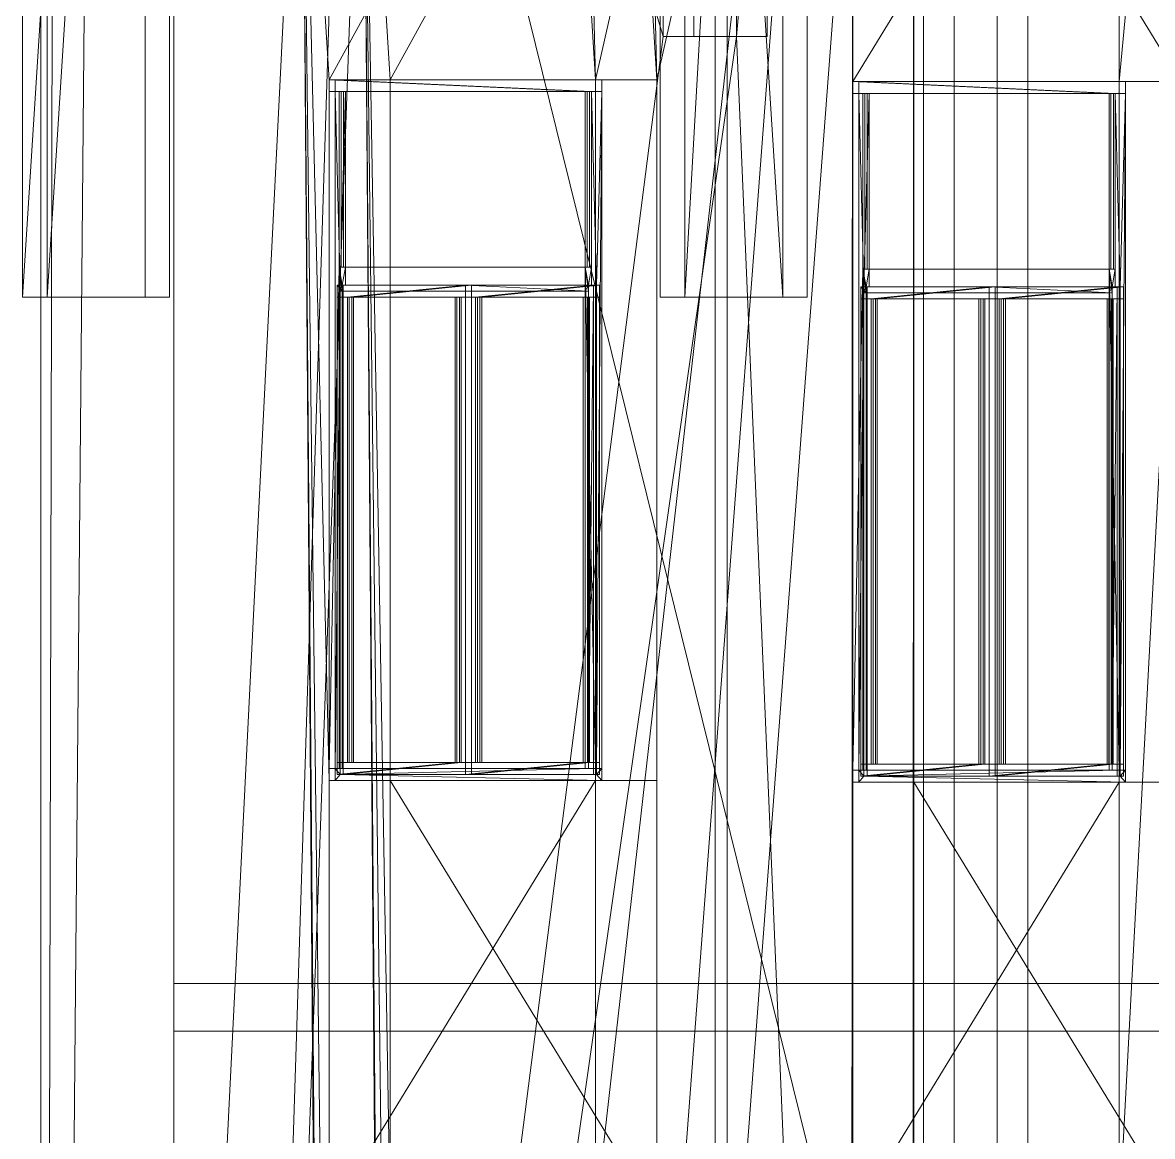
# Model space of a CAD drawing. Header units: millimetres. Extents: x 0 to 44695, y 0 to 30385.
# Drawn here: x 0 to 4734, y 15912 to 20579 of the extents above; entities that cross this region are included whole.
import ezdxf

# ---------------------------------------------------------------- set-up
doc = ezdxf.new("R2010")
doc.units = ezdxf.units.MM
doc.header["$MEASUREMENT"] = 0

msp = doc.modelspace()

# ---------------------------------------------------------------- meshes
at = {"color": 13, "lineweight": 0, "true_color": 0xe06639}
mesh = msp.add_polyface(dxfattribs=at)
corners = [(328.1, 28475.7, 11984.5), (328.1, 28466.4, 11984.5), (3964.6, 30365.4, 5901.5), (6860.6, 28853.1, 1057.3), (6860.6, 27389.3, 1057.3), (7117.1, 27389.3, 628.1), (7117.1, 200, 628.1), (76.7, 200, 12405.1), (76.7, 26624, 12405.1), (138.2, 26624, 12302.1), (138.2, 28475.7, 12302.1), (2683.6, 20521.5, 8044.3), (2991.5, 20521.5, 7529.3), (2991.5, 29249.3, 7529.3), (2683.6, 29249.3, 8044.3), (3775.5, 29249.3, 6217.9), (3775.5, 2000, 6217.9), (4083.3, 2000, 5702.9), (4083.3, 29249.3, 5702.9), (2812.3, 20521.5, 8121.3), (3120.2, 20521.5, 7606.3), (3120.2, 29249.3, 7606.3), (2812.3, 29249.3, 8121.3), (3904.2, 2000, 6294.9), (3904.2, 29249.3, 6294.9), (4212.1, 2000, 5779.9), (4212.1, 29249.3, 5779.9), (620.5, 28475.7, 12159.4), (620.5, 28466, 12159.4), (633.6, 28468.7, 12155.5), (4265.4, 30365.2, 6080.4), (7160.9, 28853.1, 1236.8), (7160.9, 27389.3, 1236.8), (7160.9, 200, 1236.8), (633.6, 200, 12155.5), (633.6, 26624, 12155.5)]
mesh.append_faces([[corners[k] for k in face] for face in [(7, 8, 9), (9, 10, 0), (9, 0, 1), (7, 9, 1), (14, 11, 1), (7, 1, 11), (7, 11, 12), (15, 16, 12), (7, 12, 16), (15, 12, 13), (14, 1, 2), (15, 14, 2), (7, 16, 17), (18, 15, 2), (18, 2, 3), (17, 18, 3), (17, 3, 4), (6, 7, 17), (6, 17, 4), (6, 4, 5), (12, 11, 19, 20), (13, 12, 20, 21), (14, 13, 21, 22), (11, 14, 22, 19), (23, 16, 15, 24), (25, 17, 16, 23), (26, 18, 17, 25), (24, 15, 18, 26), (27, 28, 1, 0), (28, 29, 30, 2), (28, 2, 1), (3, 2, 30, 31), (32, 4, 3, 31), (4, 32, 5), (5, 32, 33, 6), (6, 33, 34, 7), (7, 34, 35, 8), (8, 35, 9), (28, 27, 10), (28, 10, 9), (29, 28, 35), (35, 28, 9), (27, 0, 10), (22, 21, 20, 19), (23, 24, 26, 25), (33, 32, 31, 30), (33, 30, 29, 35), (33, 35, 34)]], dxfattribs={"color": 13})
at = {"color": 9, "lineweight": 0, "true_color": 0xc7c4a3}
mesh = msp.add_polyface(dxfattribs=at)
corners = [(102.6, 19428.7, 12420.6), (616.2, 19428.7, 12727.7), (513.6, 19428.7, 12899.3), (0, 19428.7, 12592.3), (616.2, 27498.7, 12727.7), (513.6, 27498.7, 12899.3), (2774.6, 27498.7, 14018), (2672, 27498.7, 14189.6), (2774.6, 19428.7, 14018), (2672, 19428.7, 14189.6), (3288.2, 19428.7, 14325), (3185.6, 19428.7, 14496.7), (3288.2, 28485, 14325), (3185.6, 28485, 14496.7), (1695.4, 28866.4, 13372.8), (1592.8, 28866.4, 13544.5), (102.6, 28485, 12420.6), (0, 28485, 12592.3)]
mesh.append_faces([[corners[k] for k in face] for face in [(0, 1, 2, 3), (1, 4, 5, 2), (4, 6, 7, 5), (6, 8, 9, 7), (8, 10, 11, 9), (10, 12, 13, 11), (12, 14, 15, 13), (14, 16, 17, 15), (16, 0, 3, 17), (12, 10, 8), (12, 8, 6), (14, 12, 6), (14, 6, 4), (16, 14, 4), (16, 4, 0), (0, 4, 1), (7, 9, 11), (7, 11, 13), (7, 13, 15), (5, 7, 15), (3, 2, 5), (3, 5, 17), (17, 5, 15)]], dxfattribs={"color": 9})
at = {"color": 7, "lineweight": 0, "true_color": 0xffffff}
mesh = msp.add_polyface(dxfattribs=at)
corners = [(2952.9, 4502.9, 8275.8), (2952.9, 27708.4, 8275.8), (7166.8, 27708.4, 10794.9), (7166.8, 4502.9, 10794.9), (2901.6, 27708.4, 8361.6), (2901.6, 4502.9, 8361.6), (7115.5, 27708.4, 10880.7), (7115.5, 4502.9, 10880.7)]
mesh.append_faces([[corners[k] for k in face] for face in [(0, 1, 2, 3), (4, 1, 0, 5), (1, 4, 6, 2), (7, 3, 2, 6), (5, 0, 3, 7), (4, 5, 7, 6)]], dxfattribs={"color": 7})
at = {"color": 7, "lineweight": 0, "true_color": 0xf3f5ef}
mesh = msp.add_polyface(dxfattribs=at)
corners = [(4544.3, 200, 15075.9), (5186.4, 200, 15459.8), (5186.4, 26624, 15459.8), (76.7, 26624, 12405.1), (76.7, 200, 12405.1), (1336.7, 200, 13158.4), (1336.7, 4170.2, 13158.4), (4544.3, 4170.2, 15075.9), (1170.7, 22165.6, 13059.1), (1170.7, 25101.9, 13059.1), (2287.6, 25101.9, 13726.8), (2287.6, 22165.6, 13726.8), (2400.9, 20340, 13794.6), (2400.9, 17403.7, 13794.6), (1284, 17403.7, 13126.9), (1284, 20340, 13126.9), (1284, 12641.8, 13126.9), (1284, 15578.1, 13126.9), (2400.9, 15578.1, 13794.6), (2400.9, 12641.8, 13794.6), (4590.9, 10871.5, 15103.8), (4590.9, 7935.1, 15103.8), (3473.9, 7935.1, 14436), (3473.9, 10871.5, 14436), (1285.4, 7935.1, 13127.7), (1285.4, 10871.5, 13127.7), (2402.3, 10871.5, 13795.4), (2402.3, 7935.1, 13795.4), (4595.6, 12634.3, 15106.6), (3478.7, 12634.3, 14438.9), (3478.7, 15570.6, 14438.9), (4595.6, 15570.6, 15106.6), (3478.7, 20332.5, 14438.9), (4595.6, 20332.5, 15106.6), (4595.6, 17396.2, 15106.6), (3478.7, 17396.2, 14438.9), (4595.6, 22158.1, 15106.6), (3478.7, 22158.1, 14438.9), (3478.7, 25094.4, 14438.9), (4595.6, 25094.4, 15106.6), (1427.2, 22165.6, 12630), (1427.2, 25101.9, 12630), (2544.2, 25101.9, 13297.7), (2544.2, 22165.6, 13297.7), (2657.5, 20340, 13365.4), (2657.5, 17403.7, 13365.4), (1540.6, 17403.7, 12697.7), (1540.6, 20340, 12697.7), (1540.6, 12641.8, 12697.7), (1540.6, 15578.1, 12697.7), (2657.5, 15578.1, 13365.4), (2657.5, 12641.8, 13365.4), (4847.4, 10871.5, 14674.6), (4847.4, 7935.1, 14674.6), (3730.5, 7935.1, 14006.9), (3730.5, 10871.5, 14006.9), (1541.9, 7935.1, 12698.5), (1541.9, 10871.5, 12698.5), (2658.9, 10871.5, 13366.2), (2658.9, 7935.1, 13366.2), (4852.2, 12634.3, 14677.5), (3735.3, 12634.3, 14009.7), (3735.3, 15570.6, 14009.7), (4852.2, 15570.6, 14677.5), (4852.2, 20332.5, 14677.5), (3735.3, 20332.5, 14009.7), (4852.2, 17396.2, 14677.5), (3735.3, 17396.2, 14009.7), (4852.2, 22158.1, 14677.5), (3735.3, 22158.1, 14009.7), (3735.3, 25094.4, 14009.7), (4852.2, 25094.4, 14677.5), (4800.8, 200, 14646.8), (5443, 200, 15030.7), (5443, 26624, 15030.7), (633.6, 26624, 12155.5), (633.6, 200, 12155.5), (1593.3, 200, 12729.2), (1593.3, 4170.2, 12729.2), (4800.8, 4170.2, 14646.8)]
mesh.append_faces([[corners[k] for k in face] for face in [(31, 28, 1), (31, 1, 2), (33, 31, 2), (39, 33, 2), (20, 21, 28), (1, 28, 21), (0, 1, 21), (7, 0, 21), (20, 28, 29), (30, 31, 34), (30, 34, 35), (32, 33, 36), (32, 36, 37), (38, 39, 2), (7, 21, 22), (23, 20, 29), (23, 29, 37), (23, 37, 38), (26, 27, 22), (7, 22, 27), (26, 22, 23), (26, 23, 38), (18, 19, 26), (18, 26, 38), (12, 18, 38), (10, 11, 12), (10, 12, 38), (10, 38, 2), (6, 7, 27), (6, 27, 24), (5, 6, 24), (25, 26, 19), (25, 19, 16), (24, 25, 16), (17, 18, 13), (17, 13, 14), (15, 12, 11), (15, 11, 8), (14, 15, 8), (16, 14, 8), (24, 16, 8), (5, 24, 8), (9, 10, 2), (4, 5, 8), (4, 8, 3), (3, 8, 9), (3, 9, 2), (40, 41, 9, 8), (41, 42, 10, 9), (42, 43, 11, 10), (43, 40, 8, 11), (13, 12, 44, 45), (14, 13, 45, 46), (15, 14, 46, 47), (12, 15, 47, 44), (48, 49, 17, 16), (49, 50, 18, 17), (50, 51, 19, 18), (51, 48, 16, 19), (21, 20, 52, 53), (22, 21, 53, 54), (23, 22, 54, 55), (20, 23, 55, 52), (56, 57, 25, 24), (57, 58, 26, 25), (58, 59, 27, 26), (59, 56, 24, 27), (28, 60, 61, 29), (29, 61, 62, 30), (30, 62, 63, 31), (31, 63, 60, 28), (64, 33, 32, 65), (66, 34, 33, 64), (67, 35, 34, 66), (65, 32, 35, 67), (36, 68, 69, 37), (37, 69, 70, 38), (38, 70, 71, 39), (39, 71, 68, 36), (72, 73, 1, 0), (2, 1, 73, 74), (74, 75, 3, 2), (4, 3, 75, 76), (5, 4, 76, 77), (78, 6, 5, 77), (79, 7, 6, 78), (72, 0, 7, 79), (68, 71, 74), (68, 74, 73), (66, 68, 73), (60, 66, 73), (53, 52, 60), (53, 60, 73), (53, 73, 72), (53, 72, 79), (74, 71, 70), (69, 68, 64), (69, 64, 65), (67, 66, 63), (67, 63, 62), (61, 60, 52), (61, 52, 55), (62, 61, 55), (70, 62, 55), (54, 53, 79), (59, 58, 55), (70, 55, 58), (59, 55, 54), (59, 54, 79), (45, 44, 58), (70, 58, 44), (51, 45, 58), (43, 42, 44), (70, 44, 42), (74, 70, 42), (59, 79, 78), (51, 58, 57), (56, 59, 78), (56, 78, 77), (43, 44, 47), (46, 45, 50), (46, 50, 49), (48, 51, 57), (48, 57, 56), (74, 42, 41), (40, 43, 47), (40, 47, 49), (40, 49, 48), (40, 48, 56), (40, 56, 77), (75, 74, 41), (75, 41, 76), (76, 41, 40), (76, 40, 77)]], dxfattribs={"color": 7})
at = {"color": 31, "lineweight": 0, "true_color": 0xf4ce88}
mesh = msp.add_polyface(dxfattribs=at)
corners = [(2358, 20290, 13768.9), (2383.7, 20290, 13726), (2426.6, 20290, 13751.7), (2400.9, 20290, 13794.6), (2400.9, 20340, 13794.6), (1284, 20340, 13126.9), (1284, 20290, 13126.9), (1326.9, 20290, 13152.5), (2426.6, 20340, 13751.7), (1352.6, 20290, 13109.6), (1309.6, 20290, 13083.9), (1309.6, 20340, 13083.9)]
mesh.append_faces([[corners[k] for k in face] for face in [(0, 1, 2, 3), (0, 3, 4, 5), (0, 5, 6, 7), (3, 2, 8, 4), (1, 9, 10, 11), (1, 11, 8, 2), (7, 9, 1, 0), (6, 10, 9, 7), (5, 11, 10, 6), (4, 8, 11, 5)]], dxfattribs={"color": 31})
mesh = msp.add_polyface(dxfattribs=at)
corners = [(4552.7, 20282.5, 15081), (4578.4, 20282.5, 15038.1), (4621.3, 20282.5, 15063.7), (4595.6, 20282.5, 15106.6), (4595.6, 20332.5, 15106.6), (3478.7, 20332.5, 14438.9), (3478.7, 20282.5, 14438.9), (3521.6, 20282.5, 14464.6), (4621.3, 20332.5, 15063.7), (3547.3, 20282.5, 14421.6), (3504.4, 20282.5, 14396), (3504.4, 20332.5, 14396)]
mesh.append_faces([[corners[k] for k in face] for face in [(0, 1, 2, 3), (0, 3, 4, 5), (0, 5, 6, 7), (3, 2, 8, 4), (1, 9, 10, 11), (1, 11, 8, 2), (7, 9, 1, 0), (6, 10, 9, 7), (5, 11, 10, 6), (4, 8, 11, 5)]], dxfattribs={"color": 31})
mesh = msp.add_polyface(dxfattribs=at)
corners = [(1331.1, 17453.7, 13096.8), (1309.6, 17453.7, 13083.9), (1309.6, 20290, 13083.9), (1352.6, 20290, 13109.6), (1352.6, 19553.7, 13109.6), (1352.6, 19478.7, 13109.6), (1331.1, 19478.7, 13096.8), (1318.3, 19478.7, 13118.2), (1318.3, 17453.7, 13118.2), (1339.7, 19478.7, 13131.1), (1326.9, 19553.7, 13152.5), (1326.9, 19453.7, 13152.5), (1339.7, 19453.7, 13131.1), (1326.9, 20290, 13152.5), (1284, 20290, 13126.9), (1284, 17453.7, 13126.9), (1339.7, 17453.7, 13131.1), (1326.9, 17453.7, 13152.5)]
mesh.append_faces([[corners[k] for k in face] for face in [(3, 5, 6), (2, 3, 6), (2, 6, 1), (1, 6, 0), (6, 7, 8, 0), (9, 7, 6, 5), (10, 11, 12), (10, 12, 9), (4, 10, 9), (4, 9, 5), (4, 3, 13, 10), (3, 2, 14, 13), (2, 1, 15, 14), (16, 17, 15), (8, 16, 15), (0, 8, 15), (1, 0, 15), (12, 16, 8, 7), (12, 7, 9), (12, 11, 17, 16), (10, 13, 14, 15), (10, 15, 17, 11)]], dxfattribs={"color": 31})
at = {"color": 7, "lineweight": 0, "true_color": 0xf0f7f3}
mesh = msp.add_polyface(dxfattribs=at)
corners = [(2365.7, 19553.7, 13756.1), (1334.6, 19553.7, 13139.6), (1344.9, 19553.7, 13122.5), (2376, 19553.7, 13738.9), (1334.6, 20290, 13139.6), (1344.9, 20290, 13122.5), (2365.7, 20290, 13756.1), (2376, 20290, 13738.9)]
mesh.append_faces([[corners[k] for k in face] for face in [(0, 1, 2, 3), (1, 4, 5, 2), (4, 6, 7, 5), (6, 0, 3, 7), (0, 6, 4, 1), (3, 2, 5, 7)]], dxfattribs={"color": 7})
at = {"color": 31, "lineweight": 0, "true_color": 0xf4ce88}
mesh = msp.add_polyface(dxfattribs=at)
corners = [(2405.1, 19478.7, 13738.8), (2383.7, 19478.7, 13726), (2383.7, 19553.7, 13726), (2383.7, 20290, 13726), (2426.6, 20290, 13751.7), (2426.6, 17453.7, 13751.7), (2405.1, 17453.7, 13738.8), (2392.3, 17453.7, 13760.3), (2392.3, 19478.7, 13760.3), (2400.9, 17453.7, 13794.6), (2358, 17453.7, 13768.9), (2370.8, 17453.7, 13747.5), (2400.9, 20290, 13794.6), (2358, 20290, 13768.9), (2358, 19553.7, 13768.9), (2370.8, 19478.7, 13747.5), (2370.8, 19453.7, 13747.5), (2358, 19453.7, 13768.9)]
mesh.append_faces([[corners[k] for k in face] for face in [(4, 5, 6), (4, 6, 0), (3, 4, 0), (3, 0, 1), (6, 7, 8, 0), (9, 10, 7), (5, 9, 7), (11, 7, 10), (6, 5, 7), (5, 4, 12, 9), (4, 3, 13, 12), (3, 2, 14, 13), (15, 16, 17), (15, 17, 14), (1, 15, 2), (2, 15, 14), (0, 8, 15, 1), (11, 16, 15, 8), (11, 8, 7), (11, 10, 17, 16), (9, 12, 13, 14), (9, 14, 17, 10)]], dxfattribs={"color": 31})
mesh = msp.add_polyface(dxfattribs=at)
corners = [(3525.8, 17446.2, 14408.8), (3504.4, 17446.2, 14396), (3504.4, 20282.5, 14396), (3547.3, 20282.5, 14421.6), (3547.3, 19546.2, 14421.6), (3547.3, 19471.2, 14421.6), (3525.8, 19471.2, 14408.8), (3513, 19471.2, 14430.3), (3513, 17446.2, 14430.3), (3534.4, 19471.2, 14443.1), (3521.6, 19546.2, 14464.6), (3521.6, 19446.2, 14464.6), (3534.4, 19446.2, 14443.1), (3521.6, 20282.5, 14464.6), (3478.7, 20282.5, 14438.9), (3478.7, 17446.2, 14438.9), (3534.4, 17446.2, 14443.1), (3521.6, 17446.2, 14464.6)]
mesh.append_faces([[corners[k] for k in face] for face in [(3, 5, 6), (2, 3, 6), (2, 6, 1), (1, 6, 0), (6, 7, 8, 0), (9, 7, 6, 5), (10, 11, 12), (10, 12, 9), (4, 10, 9), (4, 9, 5), (4, 3, 13, 10), (3, 2, 14, 13), (2, 1, 15, 14), (16, 17, 15), (8, 16, 15), (0, 8, 15), (1, 0, 15), (12, 16, 8, 7), (12, 7, 9), (12, 11, 17, 16), (10, 13, 14, 15), (10, 15, 17, 11)]], dxfattribs={"color": 31})
at = {"color": 7, "lineweight": 0, "true_color": 0xf0f7f3}
mesh = msp.add_polyface(dxfattribs=at)
corners = [(4560.4, 19546.2, 15068.1), (3529.3, 19546.2, 14451.7), (3539.6, 19546.2, 14434.5), (4570.7, 19546.2, 15050.9), (3529.3, 20282.5, 14451.7), (3539.6, 20282.5, 14434.5), (4560.4, 20282.5, 15068.1), (4570.7, 20282.5, 15050.9)]
mesh.append_faces([[corners[k] for k in face] for face in [(0, 1, 2, 3), (1, 4, 5, 2), (4, 6, 7, 5), (6, 0, 3, 7), (0, 6, 4, 1), (3, 2, 5, 7)]], dxfattribs={"color": 7})
at = {"color": 31, "lineweight": 0, "true_color": 0xf4ce88}
mesh = msp.add_polyface(dxfattribs=at)
corners = [(4599.8, 19471.2, 15050.9), (4578.4, 19471.2, 15038.1), (4578.4, 19546.2, 15038.1), (4578.4, 20282.5, 15038.1), (4621.3, 20282.5, 15063.7), (4621.3, 17446.2, 15063.7), (4599.8, 17446.2, 15050.9), (4587, 17446.2, 15072.3), (4587, 19471.2, 15072.3), (4595.6, 17446.2, 15106.6), (4552.7, 17446.2, 15081), (4565.6, 17446.2, 15059.5), (4595.6, 20282.5, 15106.6), (4552.7, 20282.5, 15081), (4552.7, 19546.2, 15081), (4565.6, 19471.2, 15059.5), (4565.6, 19446.2, 15059.5), (4552.7, 19446.2, 15081)]
mesh.append_faces([[corners[k] for k in face] for face in [(4, 5, 6), (4, 6, 0), (3, 4, 0), (3, 0, 1), (6, 7, 8, 0), (9, 10, 7), (5, 9, 7), (11, 7, 10), (6, 5, 7), (5, 4, 12, 9), (4, 3, 13, 12), (3, 2, 14, 13), (15, 16, 17), (15, 17, 14), (1, 15, 2), (2, 15, 14), (0, 8, 15, 1), (11, 16, 15, 8), (11, 8, 7), (11, 10, 17, 16), (9, 12, 13, 14), (9, 14, 17, 10)]], dxfattribs={"color": 31})
mesh = msp.add_polyface(dxfattribs=at)
corners = [(1352.6, 19478.7, 13109.6), (1352.6, 19553.7, 13109.6), (2383.7, 19553.7, 13726), (2383.7, 19478.7, 13726), (1868.1, 19478.7, 13417.8), (1855.3, 19478.7, 13439.3), (1339.7, 19478.7, 13131.1), (2370.8, 19478.7, 13747.5), (2358, 19553.7, 13768.9), (2358, 19453.7, 13768.9), (2370.8, 19453.7, 13747.5), (1326.9, 19553.7, 13152.5), (1339.7, 19453.7, 13131.1), (1326.9, 19453.7, 13152.5)]
mesh.append_faces([[corners[k] for k in face] for face in [(0, 1, 2, 3), (0, 3, 4), (4, 5, 6, 0), (7, 5, 4, 3), (8, 9, 10), (8, 10, 7), (2, 8, 7), (2, 7, 3), (2, 1, 11, 8), (6, 12, 13), (6, 13, 11), (0, 6, 1), (1, 6, 11), (10, 12, 6, 5), (10, 5, 7), (10, 9, 13, 12), (8, 11, 13, 9)]], dxfattribs={"color": 31})
mesh = msp.add_polyface(dxfattribs=at)
corners = [(3547.3, 19471.2, 14421.6), (3547.3, 19546.2, 14421.6), (4578.4, 19546.2, 15038.1), (4578.4, 19471.2, 15038.1), (4062.8, 19471.2, 14729.8), (4050, 19471.2, 14751.3), (3534.4, 19471.2, 14443.1), (4565.6, 19471.2, 15059.5), (4552.7, 19546.2, 15081), (4552.7, 19446.2, 15081), (4565.6, 19446.2, 15059.5), (3521.6, 19546.2, 14464.6), (3534.4, 19446.2, 14443.1), (3521.6, 19446.2, 14464.6)]
mesh.append_faces([[corners[k] for k in face] for face in [(0, 1, 2, 3), (0, 3, 4), (4, 5, 6, 0), (7, 5, 4, 3), (8, 9, 10), (8, 10, 7), (2, 8, 7), (2, 7, 3), (2, 1, 11, 8), (6, 12, 13), (6, 13, 11), (0, 6, 1), (1, 6, 11), (10, 12, 6, 5), (10, 5, 7), (10, 9, 13, 12), (8, 11, 13, 9)]], dxfattribs={"color": 31})
mesh = msp.add_polyface(dxfattribs=at)
corners = [(1318.3, 17428.7, 13118.2), (1318.3, 17478.7, 13118.2), (1343.9, 17478.7, 13075.3), (1343.9, 17428.7, 13075.3), (1361.2, 17478.7, 13143.9), (1386.9, 17478.7, 13101), (1812.4, 17478.7, 13413.6), (1838, 17478.7, 13370.7), (1855.3, 17478.7, 13439.3), (1880.9, 17478.7, 13396.4), (1855.3, 17428.7, 13439.3), (1880.9, 17428.7, 13396.4), (1855.3, 19478.7, 13439.3), (1855.3, 19428.7, 13439.3), (1880.9, 19428.7, 13396.4), (1880.9, 19478.7, 13396.4), (1812.4, 19428.7, 13413.6), (1838, 19428.7, 13370.7), (1361.2, 19428.7, 13143.9), (1386.9, 19428.7, 13101), (1318.3, 19428.7, 13118.2), (1343.9, 19428.7, 13075.3), (1318.3, 19478.7, 13118.2), (1343.9, 19478.7, 13075.3)]
mesh.append_faces([[corners[k] for k in face] for face in [(0, 1, 2, 3), (1, 4, 5, 2), (4, 6, 7, 5), (6, 8, 9, 7), (8, 10, 11, 9), (10, 0, 3, 11), (0, 10, 8, 6), (0, 6, 4, 1), (3, 2, 5, 7), (3, 7, 9, 11), (12, 13, 14, 15), (13, 16, 17, 14), (16, 18, 19, 17), (18, 20, 21, 19), (20, 22, 23, 21), (22, 12, 15, 23), (12, 22, 20, 18), (12, 18, 16, 13), (15, 14, 17, 19), (15, 19, 21, 23)]], dxfattribs={"color": 31})
mesh = msp.add_polyface(dxfattribs=at)
corners = [(1855.3, 17428.7, 13439.3), (1855.3, 17478.7, 13439.3), (1880.9, 17478.7, 13396.4), (1880.9, 17428.7, 13396.4), (1898.2, 17478.7, 13464.9), (1923.9, 17478.7, 13422), (2349.4, 17478.7, 13734.6), (2375, 17478.7, 13691.7), (2392.3, 17478.7, 13760.3), (2418, 17478.7, 13717.4), (2392.3, 17428.7, 13760.3), (2418, 17428.7, 13717.4), (2392.3, 19478.7, 13760.3), (2392.3, 19428.7, 13760.3), (2418, 19428.7, 13717.4), (2418, 19478.7, 13717.4), (2349.4, 19428.7, 13734.6), (2375, 19428.7, 13691.7), (1898.2, 19428.7, 13464.9), (1923.9, 19428.7, 13422), (1855.3, 19428.7, 13439.3), (1880.9, 19428.7, 13396.4), (1855.3, 19478.7, 13439.3), (1880.9, 19478.7, 13396.4)]
mesh.append_faces([[corners[k] for k in face] for face in [(0, 1, 2, 3), (1, 4, 5, 2), (4, 6, 7, 5), (6, 8, 9, 7), (8, 10, 11, 9), (10, 0, 3, 11), (0, 10, 8, 6), (0, 6, 4, 1), (3, 2, 5, 7), (3, 7, 9, 11), (12, 13, 14, 15), (13, 16, 17, 14), (16, 18, 19, 17), (18, 20, 21, 19), (20, 22, 23, 21), (22, 12, 15, 23), (12, 22, 20, 18), (12, 18, 16, 13), (15, 14, 17, 19), (15, 19, 21, 23)]], dxfattribs={"color": 31})
mesh = msp.add_polyface(dxfattribs=at)
corners = [(3513, 17421.2, 14430.3), (3513, 17471.2, 14430.3), (3538.6, 17471.2, 14387.4), (3538.6, 17421.2, 14387.4), (3555.9, 17471.2, 14455.9), (3581.6, 17471.2, 14413), (4007.1, 17471.2, 14725.6), (4032.7, 17471.2, 14682.7), (4050, 17471.2, 14751.3), (4075.7, 17471.2, 14708.4), (4050, 17421.2, 14751.3), (4075.7, 17421.2, 14708.4), (4050, 19471.2, 14751.3), (4050, 19421.2, 14751.3), (4075.7, 19421.2, 14708.4), (4075.7, 19471.2, 14708.4), (4007.1, 19421.2, 14725.6), (4032.7, 19421.2, 14682.7), (3555.9, 19421.2, 14455.9), (3581.6, 19421.2, 14413), (3513, 19421.2, 14430.3), (3538.6, 19421.2, 14387.4), (3513, 19471.2, 14430.3), (3538.6, 19471.2, 14387.4)]
mesh.append_faces([[corners[k] for k in face] for face in [(0, 1, 2, 3), (1, 4, 5, 2), (4, 6, 7, 5), (6, 8, 9, 7), (8, 10, 11, 9), (10, 0, 3, 11), (0, 10, 8, 6), (0, 6, 4, 1), (3, 2, 5, 7), (3, 7, 9, 11), (12, 13, 14, 15), (13, 16, 17, 14), (16, 18, 19, 17), (18, 20, 21, 19), (20, 22, 23, 21), (22, 12, 15, 23), (12, 22, 20, 18), (12, 18, 16, 13), (15, 14, 17, 19), (15, 19, 21, 23)]], dxfattribs={"color": 31})
mesh = msp.add_polyface(dxfattribs=at)
corners = [(4050, 17421.2, 14751.3), (4050, 17471.2, 14751.3), (4075.7, 17471.2, 14708.4), (4075.7, 17421.2, 14708.4), (4092.9, 17471.2, 14777), (4118.6, 17471.2, 14734), (4544.1, 17471.2, 15046.7), (4569.8, 17471.2, 15003.8), (4587, 17471.2, 15072.3), (4612.7, 17471.2, 15029.4), (4587, 17421.2, 15072.3), (4612.7, 17421.2, 15029.4), (4587, 19471.2, 15072.3), (4587, 19421.2, 15072.3), (4612.7, 19421.2, 15029.4), (4612.7, 19471.2, 15029.4), (4544.1, 19421.2, 15046.7), (4569.8, 19421.2, 15003.8), (4092.9, 19421.2, 14777), (4118.6, 19421.2, 14734), (4050, 19421.2, 14751.3), (4075.7, 19421.2, 14708.4), (4050, 19471.2, 14751.3), (4075.7, 19471.2, 14708.4)]
mesh.append_faces([[corners[k] for k in face] for face in [(0, 1, 2, 3), (1, 4, 5, 2), (4, 6, 7, 5), (6, 8, 9, 7), (8, 10, 11, 9), (10, 0, 3, 11), (0, 10, 8, 6), (0, 6, 4, 1), (3, 2, 5, 7), (3, 7, 9, 11), (12, 13, 14, 15), (13, 16, 17, 14), (16, 18, 19, 17), (18, 20, 21, 19), (20, 22, 23, 21), (22, 12, 15, 23), (12, 22, 20, 18), (12, 18, 16, 13), (15, 14, 17, 19), (15, 19, 21, 23)]], dxfattribs={"color": 31})
mesh = msp.add_polyface(dxfattribs=at)
corners = [(1812.4, 17478.7, 13413.6), (1812.4, 19428.7, 13413.6), (1838, 19428.7, 13370.7), (1838, 17478.7, 13370.7), (1855.3, 19428.7, 13439.3), (1880.9, 19428.7, 13396.4), (1855.3, 17478.7, 13439.3), (1880.9, 17478.7, 13396.4), (1318.3, 17478.7, 13118.2), (1318.3, 19428.7, 13118.2), (1343.9, 19428.7, 13075.3), (1343.9, 17478.7, 13075.3), (1361.2, 19428.7, 13143.9), (1386.9, 19428.7, 13101), (1361.2, 17478.7, 13143.9), (1386.9, 17478.7, 13101)]
mesh.append_faces([[corners[k] for k in face] for face in [(0, 1, 2, 3), (1, 4, 5, 2), (4, 6, 7, 5), (6, 0, 3, 7), (0, 6, 4, 1), (3, 2, 5, 7), (8, 9, 10, 11), (9, 12, 13, 10), (12, 14, 15, 13), (14, 8, 11, 15), (8, 14, 12, 9), (11, 10, 13, 15)]], dxfattribs={"color": 31})
at = {"color": 7, "lineweight": 0, "true_color": 0xf0f7f3}
mesh = msp.add_polyface(dxfattribs=at)
corners = [(1820.1, 17478.7, 13400.7), (1368.9, 17478.7, 13131), (1379.2, 17478.7, 13113.8), (1830.3, 17478.7, 13383.6), (1368.9, 19428.7, 13131), (1379.2, 19428.7, 13113.8), (1820.1, 19428.7, 13400.7), (1830.3, 19428.7, 13383.6)]
mesh.append_faces([[corners[k] for k in face] for face in [(0, 1, 2, 3), (1, 4, 5, 2), (4, 6, 7, 5), (6, 0, 3, 7), (0, 6, 4, 1), (3, 2, 5, 7)]], dxfattribs={"color": 7})
at = {"color": 31, "lineweight": 0, "true_color": 0xf4ce88}
mesh = msp.add_polyface(dxfattribs=at)
corners = [(2349.4, 17478.7, 13734.6), (2349.4, 19428.7, 13734.6), (2375, 19428.7, 13691.7), (2375, 17478.7, 13691.7), (2392.3, 19428.7, 13760.3), (2418, 19428.7, 13717.4), (2392.3, 17478.7, 13760.3), (2418, 17478.7, 13717.4), (1855.3, 17478.7, 13439.3), (1855.3, 19428.7, 13439.3), (1880.9, 19428.7, 13396.4), (1880.9, 17478.7, 13396.4), (1898.2, 19428.7, 13464.9), (1923.9, 19428.7, 13422), (1898.2, 17478.7, 13464.9), (1923.9, 17478.7, 13422)]
mesh.append_faces([[corners[k] for k in face] for face in [(0, 1, 2, 3), (1, 4, 5, 2), (4, 6, 7, 5), (6, 0, 3, 7), (0, 6, 4, 1), (3, 2, 5, 7), (8, 9, 10, 11), (9, 12, 13, 10), (12, 14, 15, 13), (14, 8, 11, 15), (8, 14, 12, 9), (11, 10, 13, 15)]], dxfattribs={"color": 31})
at = {"color": 7, "lineweight": 0, "true_color": 0xf0f7f3}
mesh = msp.add_polyface(dxfattribs=at)
corners = [(2357.1, 17478.7, 13721.8), (1905.9, 17478.7, 13452), (1916.2, 17478.7, 13434.9), (2367.3, 17478.7, 13704.6), (1905.9, 19428.7, 13452), (1916.2, 19428.7, 13434.9), (2357.1, 19428.7, 13721.8), (2367.3, 19428.7, 13704.6)]
mesh.append_faces([[corners[k] for k in face] for face in [(0, 1, 2, 3), (1, 4, 5, 2), (4, 6, 7, 5), (6, 0, 3, 7), (0, 6, 4, 1), (3, 2, 5, 7)]], dxfattribs={"color": 7})
at = {"color": 31, "lineweight": 0, "true_color": 0xf4ce88}
mesh = msp.add_polyface(dxfattribs=at)
corners = [(4007.1, 17471.2, 14725.6), (4007.1, 19421.2, 14725.6), (4032.7, 19421.2, 14682.7), (4032.7, 17471.2, 14682.7), (4050, 19421.2, 14751.3), (4075.7, 19421.2, 14708.4), (4050, 17471.2, 14751.3), (4075.7, 17471.2, 14708.4), (3513, 17471.2, 14430.3), (3513, 19421.2, 14430.3), (3538.6, 19421.2, 14387.4), (3538.6, 17471.2, 14387.4), (3555.9, 19421.2, 14455.9), (3581.6, 19421.2, 14413), (3555.9, 17471.2, 14455.9), (3581.6, 17471.2, 14413)]
mesh.append_faces([[corners[k] for k in face] for face in [(0, 1, 2, 3), (1, 4, 5, 2), (4, 6, 7, 5), (6, 0, 3, 7), (0, 6, 4, 1), (3, 2, 5, 7), (8, 9, 10, 11), (9, 12, 13, 10), (12, 14, 15, 13), (14, 8, 11, 15), (8, 14, 12, 9), (11, 10, 13, 15)]], dxfattribs={"color": 31})
at = {"color": 7, "lineweight": 0, "true_color": 0xf0f7f3}
mesh = msp.add_polyface(dxfattribs=at)
corners = [(4014.8, 17471.2, 14712.8), (3563.6, 17471.2, 14443.1), (3573.9, 17471.2, 14425.9), (4025, 17471.2, 14695.6), (3563.6, 19421.2, 14443.1), (3573.9, 19421.2, 14425.9), (4014.8, 19421.2, 14712.8), (4025, 19421.2, 14695.6)]
mesh.append_faces([[corners[k] for k in face] for face in [(0, 1, 2, 3), (1, 4, 5, 2), (4, 6, 7, 5), (6, 0, 3, 7), (0, 6, 4, 1), (3, 2, 5, 7)]], dxfattribs={"color": 7})
at = {"color": 31, "lineweight": 0, "true_color": 0xf4ce88}
mesh = msp.add_polyface(dxfattribs=at)
corners = [(4544.1, 17471.2, 15046.7), (4544.1, 19421.2, 15046.7), (4569.8, 19421.2, 15003.8), (4569.8, 17471.2, 15003.8), (4587, 19421.2, 15072.3), (4612.7, 19421.2, 15029.4), (4587, 17471.2, 15072.3), (4612.7, 17471.2, 15029.4), (4050, 17471.2, 14751.3), (4050, 19421.2, 14751.3), (4075.7, 19421.2, 14708.4), (4075.7, 17471.2, 14708.4), (4092.9, 19421.2, 14777), (4118.6, 19421.2, 14734), (4092.9, 17471.2, 14777), (4118.6, 17471.2, 14734)]
mesh.append_faces([[corners[k] for k in face] for face in [(0, 1, 2, 3), (1, 4, 5, 2), (4, 6, 7, 5), (6, 0, 3, 7), (0, 6, 4, 1), (3, 2, 5, 7), (8, 9, 10, 11), (9, 12, 13, 10), (12, 14, 15, 13), (14, 8, 11, 15), (8, 14, 12, 9), (11, 10, 13, 15)]], dxfattribs={"color": 31})
at = {"color": 7, "lineweight": 0, "true_color": 0xf0f7f3}
mesh = msp.add_polyface(dxfattribs=at)
corners = [(4551.8, 17471.2, 15033.8), (4100.6, 17471.2, 14764.1), (4110.9, 17471.2, 14746.9), (4562.1, 17471.2, 15016.6), (4100.6, 19421.2, 14764.1), (4110.9, 19421.2, 14746.9), (4551.8, 19421.2, 15033.8), (4562.1, 19421.2, 15016.6)]
mesh.append_faces([[corners[k] for k in face] for face in [(0, 1, 2, 3), (1, 4, 5, 2), (4, 6, 7, 5), (6, 0, 3, 7), (0, 6, 4, 1), (3, 2, 5, 7)]], dxfattribs={"color": 7})
at = {"color": 31, "lineweight": 0, "true_color": 0xf4ce88}
mesh = msp.add_polyface(dxfattribs=at)
corners = [(2370.8, 17453.7, 13747.5), (2358, 17453.7, 13768.9), (2400.9, 17453.7, 13794.6), (2426.6, 17453.7, 13751.7), (2405.1, 17453.7, 13738.8), (2392.3, 17453.7, 13760.3), (2392.3, 17428.7, 13760.3), (1855.3, 17428.7, 13439.3), (1318.3, 17428.7, 13118.2), (1318.3, 17453.7, 13118.2), (1339.7, 17453.7, 13131.1), (2405.1, 17428.7, 13738.8), (1331.1, 17428.7, 13096.8), (1868.1, 17428.7, 13417.8), (2426.6, 17403.7, 13751.7), (1309.6, 17403.7, 13083.9), (1309.6, 17453.7, 13083.9), (1331.1, 17453.7, 13096.8), (2400.9, 17403.7, 13794.6), (1284, 17453.7, 13126.9), (1284, 17403.7, 13126.9), (1326.9, 17453.7, 13152.5)]
mesh.append_faces([[corners[k] for k in face] for face in [(5, 1, 2), (5, 2, 3), (0, 1, 5), (4, 5, 3), (5, 6, 7, 8), (5, 8, 9, 10), (5, 10, 0), (11, 6, 5, 4), (11, 4, 3), (11, 3, 14), (12, 11, 14), (16, 17, 12), (16, 12, 15), (15, 12, 14), (14, 3, 2, 18), (19, 20, 18, 2), (19, 2, 1, 21), (10, 21, 1, 0), (19, 21, 10), (19, 10, 9), (19, 9, 17), (16, 19, 17), (9, 8, 12, 17), (12, 8, 7, 13), (13, 7, 6, 11), (16, 15, 20, 19), (15, 14, 18, 20)]], dxfattribs={"color": 31})
mesh = msp.add_polyface(dxfattribs=at)
corners = [(4565.6, 17446.2, 15059.5), (4552.7, 17446.2, 15081), (4595.6, 17446.2, 15106.6), (4621.3, 17446.2, 15063.7), (4599.8, 17446.2, 15050.9), (4587, 17446.2, 15072.3), (4587, 17421.2, 15072.3), (4050, 17421.2, 14751.3), (3513, 17421.2, 14430.3), (3513, 17446.2, 14430.3), (3534.4, 17446.2, 14443.1), (4599.8, 17421.2, 15050.9), (3525.8, 17421.2, 14408.8), (4062.8, 17421.2, 14729.8), (4621.3, 17396.2, 15063.7), (3504.4, 17396.2, 14396), (3504.4, 17446.2, 14396), (3525.8, 17446.2, 14408.8), (4595.6, 17396.2, 15106.6), (3478.7, 17446.2, 14438.9), (3478.7, 17396.2, 14438.9), (3521.6, 17446.2, 14464.6)]
mesh.append_faces([[corners[k] for k in face] for face in [(5, 1, 2), (5, 2, 3), (0, 1, 5), (4, 5, 3), (5, 6, 7, 8), (5, 8, 9, 10), (5, 10, 0), (11, 6, 5, 4), (11, 4, 3), (11, 3, 14), (12, 11, 14), (16, 17, 12), (16, 12, 15), (15, 12, 14), (14, 3, 2, 18), (19, 20, 18, 2), (19, 2, 1, 21), (10, 21, 1, 0), (19, 21, 10), (19, 10, 9), (19, 9, 17), (16, 19, 17), (9, 8, 12, 17), (12, 8, 7, 13), (13, 7, 6, 11), (16, 15, 20, 19), (15, 14, 18, 20)]], dxfattribs={"color": 31})
at = {"color": 253, "lineweight": 0, "true_color": 0x93d1a2}
mesh = msp.add_polyface(dxfattribs=at)
corners = [(23026.2, 16353, 10721.4), (22725.9, 16353, 10541.8), (22725.9, 16553, 10541.8), (23026.2, 16553, 10721.4), (23295.1, 16353, 9589.5), (23295.1, 16553, 9589.5), (19111.1, 16353, 7088.3), (19111.1, 16553, 7088.3), (18541.9, 16353, 8040.5), (18541.9, 16553, 8040.5), (13649.3, 16353, 5115.7), (13649.3, 16553, 5115.7), (14200.2, 16353, 4194), (14200.2, 16553, 4194), (12908.4, 16353, 3421.7), (12908.4, 16553, 3421.7), (12357.4, 16353, 4343.4), (12357.4, 16553, 4343.4), (11675.1, 16353, 3935.5), (11675.1, 16553, 3935.5), (7160.9, 16353, 1236.8), (7160.9, 16553, 1236.8), (633.6, 16353, 12155.5), (633.6, 16553, 12155.5), (5147.8, 16353, 14854.2), (5147.8, 16553, 14854.2), (16198.5, 16353, 21460.5), (16198.5, 16553, 21460.5), (19508.9, 16353, 15923), (19508.9, 16553, 15923), (19809.3, 16353, 16102.6), (19809.3, 16553, 16102.6), (24931, 16353, 19164.4), (24931, 16553, 19164.4), (25231.4, 16353, 19344), (25231.4, 16553, 19344), (21921, 16353, 24881.5), (21921, 16553, 24881.5), (37507.2, 16353, 34199.1), (37507.2, 16553, 34199.1), (40817.6, 16353, 28661.7), (40817.6, 16553, 28661.7), (44034.5, 16353, 23280.5), (44034.5, 16553, 23280.5), (32675.1, 16353, 16489.6), (32675.1, 16553, 16489.6), (33257.2, 16353, 15515.9), (33257.2, 16553, 15515.9), (29030.4, 16353, 12989.1), (29030.4, 16553, 12989.1), (28448.3, 16353, 13962.8), (28448.3, 16553, 13962.8), (28148, 16353, 13783.2), (28148, 16553, 13783.2)]
mesh.append_faces([[corners[k] for k in face] for face in [(0, 1, 2, 3), (1, 4, 5, 2), (4, 6, 7, 5), (6, 8, 9, 7), (8, 10, 11, 9), (10, 12, 13, 11), (12, 14, 15, 13), (14, 16, 17, 15), (16, 18, 19, 17), (18, 20, 21, 19), (20, 22, 23, 21), (22, 24, 25, 23), (24, 26, 27, 25), (26, 28, 29, 27), (28, 30, 31, 29), (30, 32, 33, 31), (32, 34, 35, 33), (34, 36, 37, 35), (36, 38, 39, 37), (38, 40, 41, 39), (40, 42, 43, 41), (42, 44, 45, 43), (44, 46, 47, 45), (46, 48, 49, 47), (48, 50, 51, 49), (50, 52, 53, 51), (52, 0, 3, 53), (42, 38, 36), (42, 36, 34), (44, 42, 34), (44, 34, 28), (46, 44, 28), (50, 46, 28), (48, 46, 50), (28, 26, 22), (50, 28, 22), (1, 50, 22), (4, 1, 22), (8, 4, 22), (6, 4, 8), (10, 8, 22), (16, 10, 22), (12, 10, 16), (14, 12, 16), (20, 16, 22), (37, 39, 43), (35, 37, 43), (35, 43, 45), (29, 35, 45), (29, 45, 47), (29, 47, 51), (49, 51, 47), (23, 27, 29), (23, 29, 51), (23, 51, 2), (23, 2, 5), (23, 5, 9), (7, 9, 5), (23, 9, 11), (23, 11, 17), (17, 11, 13), (15, 17, 13), (21, 23, 17)]], dxfattribs={"color": 253})

doc.saveas('drawing.dxf')
